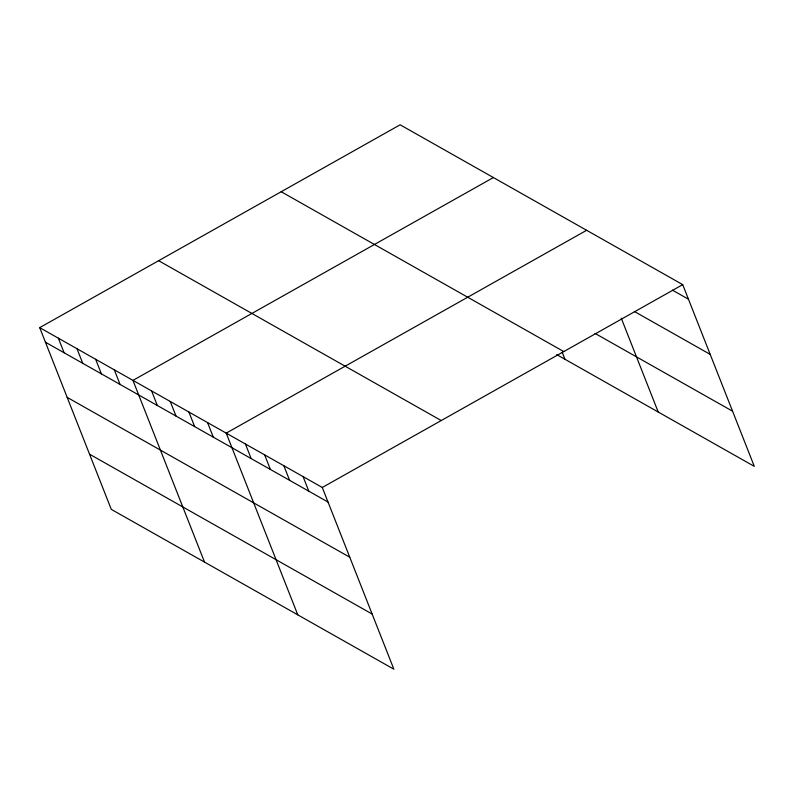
<?xml version="1.0" encoding="UTF-8"?>
<svg xmlns="http://www.w3.org/2000/svg" width="794" height="794" viewBox="0 0 794 794"><rect width="100%" height="100%" fill="white"/><g stroke="black" fill="none" stroke-linecap="round" stroke-linejoin="round"><path stroke-width="1.19" d="M39.7 327.634L322.285 487.476L393.874 669.203L111.279 509.361L39.7 327.634L400.126 124.797L682.721 284.639L754.3 466.366L556.673 354.581M493.382 177.548L132.955 380.386L204.534 562.112M586.637 230.29L226.211 433.137L297.79 614.854M322.285 487.476L682.721 284.639M672.449 290.157L688.458 299.209M634.386 311.496L710.183 354.372M595.043 333.411L732.574 411.203M281.185 191.731L563.78 351.573M158.641 260.7L441.226 420.542M45.437 342.214L328.031 502.056M67.172 397.367L349.757 557.209M89.553 454.198L372.148 614.04M621.265 318.215L658.216 412.017M562.251 352.377L564.961 359.265M303.07 476.608L308.816 491.188M283.855 465.741L289.602 480.31M264.64 454.873L270.377 469.443M245.425 444.005L251.162 458.575M207.562 422.587L213.298 437.157M188.903 412.036L194.649 426.606M170.253 401.486L176 416.056M151.604 390.936L157.351 405.506M114.306 369.835L120.043 384.405M95.657 359.285L101.394 373.865M76.998 348.735L82.745 363.315M58.349 338.184L64.096 352.764"/></g></svg>
